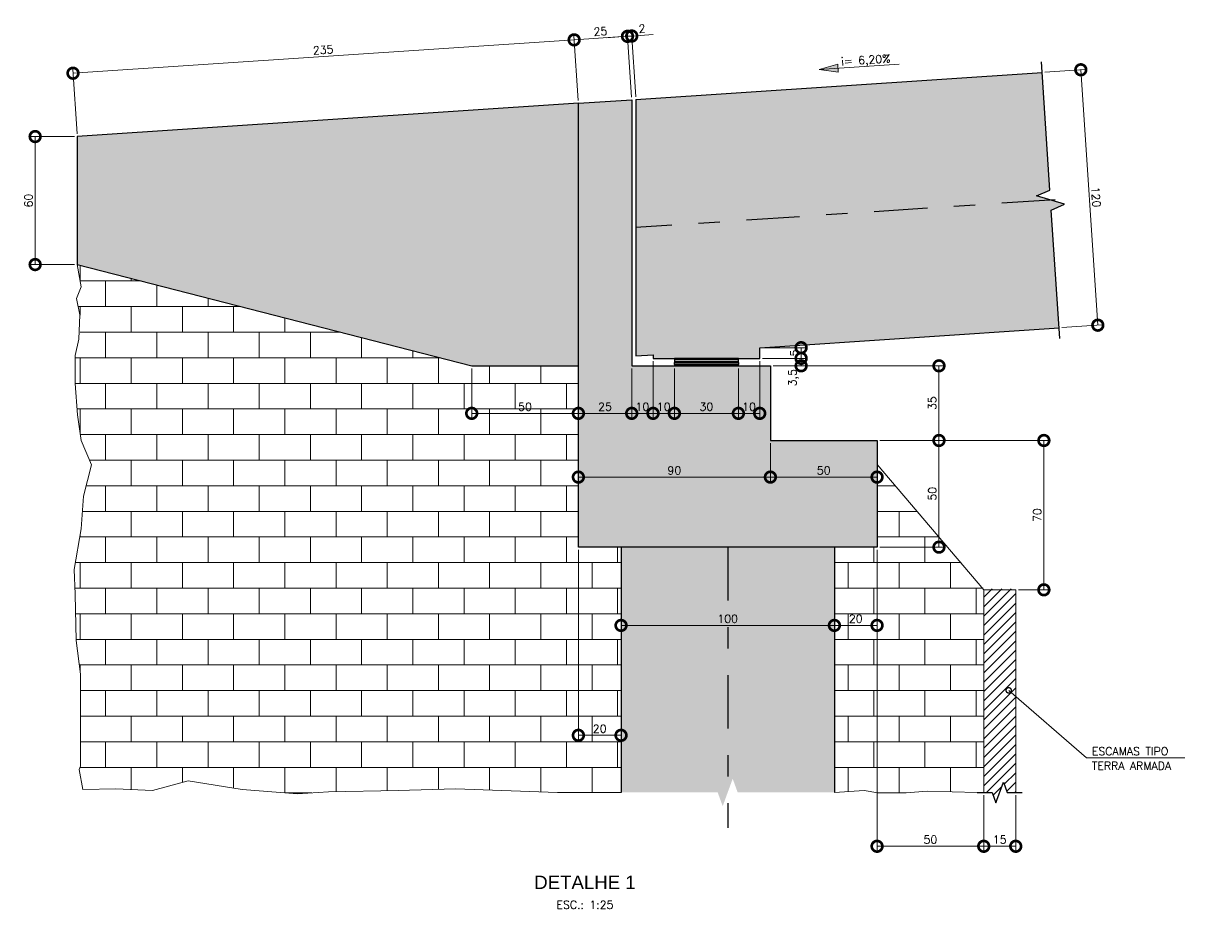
# Model space of a CAD drawing. Header units: metres. Extents: x 21 to 816, y 7 to 635.
# Drawn here: x 378.21 to 383.66, y 503.97 to 508.12 of the extents above; entities that cross this region are included whole.
import ezdxf
from ezdxf.enums import TextEntityAlignment as Align

# ---------------------------------------------------------------- set-up
doc = ezdxf.new("R2010")
doc.units = ezdxf.units.M
doc.header["$MEASUREMENT"] = 0
doc.linetypes.add('DASHDOT', pattern=[1, 0.5, -0.25, 0, -0.25])
for name, color, linetype in [('Projeto_aparelhos-aopio-det', 2, 'Continuous'), ('Projeto_linha-indicativa', 9, 'Continuous'), ('Projeto_solid-concreto', 252, 'Continuous'), ('Projeto_viaduto-det-eixo', 7, 'DASHDOT'), ('Projeto_viaduto-detalhe', 3, 'Continuous')]:
    doc.layers.add(name, color=color, linetype=linetype)
for name, color, linetype, lineweight in [('Projeto_escamas-det', 2, 'Continuous', 5), ('Projeto_linha-chamada', 8, 'Continuous', 9), ('Projeto_terreno_hachura', 9, 'Continuous', 5), ('Projeto_terreno_vista', 3, 'Continuous', 5), ('Projeto_texto-explicativo', 2, 'Continuous', 20), ('Projeto_texto-título', 3, 'Continuous', 35), ('SIN_PLACA-DIMENSÃO', 2, 'Continuous', 5)]:
    doc.layers.add(name, color=color, linetype=linetype, lineweight=lineweight)
doc.styles.add('DIMENSÃO-TEXTO', font='romans.shx')
doc.styles.add('TEXTO-EXPLICATIVO', font='romans.shx')
doc.styles.add('TEXTO-TÍTULO', font='ARIAL.TTF')
doc.dimstyles.new('DIMENSÕES_1-25C', dxfattribs={"dimtxt": 0.0375, "dimasz": 0.1, "dimexe": 0.01875, "dimexo": 0.0125, "dimgap": 0.0125, "dimtad": 1, "dimdec": 0, "dimlfac": 100, "dimzin": 1, "dimtxsty": 'DIMENSÃO-TEXTO', "dimblk": 'DOTSMALL', "dimcen": 0.005, "dimclrd": 8, "dimclre": 8, "dimclrt": 256, "dimadec": 0, "dimazin": 0, "dimtfac": 1, "dimtdec": 0, "dimtmove": 0, "dimatfit": 3, "dimldrblk": 'DOTSMALL', "dimfxl": 0, "dimlwd": 5, "dimlwe": 5, "dimarcsym": 0})
pattern_1 = [(0, (0, 0.51534), (0, 0.12), []), (90, (0, 0.51534), (-0.12, 0.12), [0.12, -0.12])]

# ---------------------------------------------------------------- blocks, each defined once
blk = doc.blocks.new('_DOTSMALL')
at = {"color": 0, "linetype": 'ByBlock', "const_width": 0.5}
blk.add_lwpolyline([(-0.0625, 0, 1), (0.0625, 0, 1)], format="xyb", close=True, dxfattribs=at)
blk = doc.blocks.new('*D37')
at = {"layer": 'DEFPOINTS', "color": 0}
for p in [(383.1709, 507.9055), (382.9893, 507.8934), (383.069, 506.6961)]:
    blk.add_point(p, dxfattribs=at)
at = {"layer": 'SIN_PLACA-DIMENSÃO', "color": 8, "lineweight": 5}
for p, q in [((383.0018, 507.8943), (383.1896, 507.9068)), ((383.2506, 506.7082), (383.1709, 507.9055)), ((383.0815, 506.6969), (383.2693, 506.7094))]:
    blk.add_line(p, q, dxfattribs=at)
at = {"layer": 'SIN_PLACA-DIMENSÃO', "color": 8, "lineweight": 5, "xscale": 0.1, "yscale": 0.1, "zscale": 0.1}
for p, rotation in [((383.1709, 507.9055), 93.80882002326051), ((383.2506, 506.7082), 273.8088200232605)]:
    blk.add_blockref('_DOTSMALL', p, dxfattribs=dict(at, rotation=rotation))
at = {"layer": 'SIN_PLACA-DIMENSÃO', "insert": (383.2419, 507.3089), "char_height": 0.0375, "attachment_point": 5, "rotation": 273.8088, "style": 'DIMENSÃO-TEXTO'}
blk.add_mtext('120', dxfattribs=at)
blk = doc.blocks.new('*D48')
at = {"layer": 'DEFPOINTS', "color": 0}
for p in [(380.7961, 508.0458), (380.8159, 507.7488), (378.467, 507.5924)]:
    blk.add_point(p, dxfattribs=at)
at = {"layer": 'SIN_PLACA-DIMENSÃO', "color": 8, "lineweight": 5}
for p, q in [((380.815, 507.7612), (380.7948, 508.0645)), ((378.4472, 507.8894), (380.7961, 508.0458)), ((378.4662, 507.6049), (378.446, 507.9081))]:
    blk.add_line(p, q, dxfattribs=at)
at = {"layer": 'SIN_PLACA-DIMENSÃO', "color": 8, "lineweight": 5, "xscale": 0.1, "yscale": 0.1, "zscale": 0.1}
for p, rotation in [((380.7961, 508.0458), 3.80882002325999), ((378.4472, 507.8894), 183.80882002326)]:
    blk.add_blockref('_DOTSMALL', p, dxfattribs=dict(at, rotation=rotation))
at = {"layer": 'SIN_PLACA-DIMENSÃO', "insert": (379.6196, 507.9988), "char_height": 0.0375, "attachment_point": 5, "rotation": 3.8088, "style": 'DIMENSÃO-TEXTO'}
blk.add_mtext('235', dxfattribs=at)
blk = doc.blocks.new('*D49')
at = {"layer": 'DEFPOINTS', "color": 0}
for p in [(381.0461, 508.0624), (380.8159, 507.7488), (381.0659, 507.7654)]:
    blk.add_point(p, dxfattribs=at)
at = {"layer": 'SIN_PLACA-DIMENSÃO', "color": 8, "lineweight": 5}
for p, q in [((380.815, 507.7612), (380.7948, 508.0645)), ((380.7961, 508.0458), (381.0461, 508.0624)), ((381.065, 507.7779), (381.0448, 508.0811))]:
    blk.add_line(p, q, dxfattribs=at)
at = {"layer": 'SIN_PLACA-DIMENSÃO', "color": 8, "lineweight": 5, "xscale": 0.1, "yscale": 0.1, "zscale": 0.1}
for p, rotation in [((380.7961, 508.0458), 183.80882002326), ((381.0461, 508.0624), 3.808820023259964)]:
    blk.add_blockref('_DOTSMALL', p, dxfattribs=dict(at, rotation=rotation))
at = {"layer": 'SIN_PLACA-DIMENSÃO', "insert": (380.919, 508.0853), "char_height": 0.0375, "attachment_point": 5, "rotation": 3.8088, "style": 'DIMENSÃO-TEXTO'}
blk.add_mtext('25', dxfattribs=at)
blk = doc.blocks.new('*D50')
at = {"layer": 'DEFPOINTS', "color": 0}
for p in [(381.0661, 508.0638), (381.0659, 507.7654), (381.0859, 507.7667)]:
    blk.add_point(p, dxfattribs=at)
at = {"layer": 'SIN_PLACA-DIMENSÃO', "color": 8, "lineweight": 5}
for p, q in [((381.0461, 508.0624), (380.9463, 508.0558)), ((381.065, 507.7779), (381.0448, 508.0811)), ((381.0461, 508.0624), (381.0661, 508.0638)), ((381.085, 507.7792), (381.0648, 508.0825)), ((381.0661, 508.0638), (381.1659, 508.0704))]:
    blk.add_line(p, q, dxfattribs=at)
at = {"layer": 'SIN_PLACA-DIMENSÃO', "color": 8, "lineweight": 5, "xscale": 0.1, "yscale": 0.1, "zscale": 0.1}
for p, rotation in [((381.0461, 508.0624), 3.808820023259942), ((381.0661, 508.0638), 183.80882002326)]:
    blk.add_blockref('_DOTSMALL', p, dxfattribs=dict(at, rotation=rotation))
at = {"layer": 'SIN_PLACA-DIMENSÃO', "insert": (381.1139, 508.0983), "char_height": 0.0375, "attachment_point": 5, "rotation": 3.8088, "style": 'DIMENSÃO-TEXTO'}
blk.add_mtext('2', dxfattribs=at)
blk = doc.blocks.new('*D51')
at = {"layer": 'DEFPOINTS', "color": 0}
for p in [(378.467, 507.5924), (378.2698, 506.9924), (378.467, 506.9924)]:
    blk.add_point(p, dxfattribs=at)
at = {"layer": 'SIN_PLACA-DIMENSÃO', "color": 8, "lineweight": 5}
for p, q in [((378.4545, 507.5924), (378.2511, 507.5924)), ((378.2698, 507.5924), (378.2698, 506.9924)), ((378.4545, 506.9924), (378.2511, 506.9924))]:
    blk.add_line(p, q, dxfattribs=at)
at = {"layer": 'SIN_PLACA-DIMENSÃO', "color": 8, "lineweight": 5, "xscale": 0.1, "yscale": 0.1, "zscale": 0.1}
for p, rotation in [((378.2698, 507.5924), 90), ((378.2698, 506.9924), 270)]:
    blk.add_blockref('_DOTSMALL', p, dxfattribs=dict(at, rotation=rotation))
at = {"layer": 'SIN_PLACA-DIMENSÃO', "insert": (378.2386, 507.2924), "char_height": 0.0375, "attachment_point": 5, "rotation": 90, "style": 'DIMENSÃO-TEXTO'}
blk.add_mtext('60', dxfattribs=at)
blk = doc.blocks.new('*D52')
at = {"layer": 'DEFPOINTS', "color": 0}
for p in [(380.3159, 506.5177), (380.8159, 506.5177), (380.3159, 506.2949)]:
    blk.add_point(p, dxfattribs=at)
at = {"layer": 'SIN_PLACA-DIMENSÃO', "color": 8, "lineweight": 5}
for p, q in [((380.3159, 506.5052), (380.3159, 506.2761)), ((380.8159, 506.5052), (380.8159, 506.2761)), ((380.8159, 506.2949), (380.3159, 506.2949))]:
    blk.add_line(p, q, dxfattribs=at)
at = {"layer": 'SIN_PLACA-DIMENSÃO', "color": 8, "lineweight": 5, "xscale": 0.1, "yscale": 0.1, "zscale": 0.1, "rotation": 180}
blk.add_blockref('_DOTSMALL', (380.3159, 506.2949), dxfattribs=at)
at = {"layer": 'SIN_PLACA-DIMENSÃO', "color": 8, "lineweight": 5, "xscale": 0.1, "yscale": 0.1, "zscale": 0.1}
blk.add_blockref('_DOTSMALL', (380.8159, 506.2949), dxfattribs=at)
at = {"layer": 'SIN_PLACA-DIMENSÃO', "insert": (380.5659, 506.3261), "char_height": 0.0375, "attachment_point": 5, "style": 'DIMENSÃO-TEXTO'}
blk.add_mtext('50', dxfattribs=at)
blk = doc.blocks.new('*D53')
at = {"layer": 'DEFPOINTS', "color": 0}
for p in [(380.8159, 506.5177), (381.0659, 506.5177), (381.0659, 506.2949)]:
    blk.add_point(p, dxfattribs=at)
at = {"layer": 'SIN_PLACA-DIMENSÃO', "color": 8, "lineweight": 5}
for p, q in [((380.8159, 506.5052), (380.8159, 506.2761)), ((381.0659, 506.5052), (381.0659, 506.2761)), ((380.8159, 506.2949), (381.0659, 506.2949))]:
    blk.add_line(p, q, dxfattribs=at)
at = {"layer": 'SIN_PLACA-DIMENSÃO', "color": 8, "lineweight": 5, "xscale": 0.1, "yscale": 0.1, "zscale": 0.1, "rotation": 180}
blk.add_blockref('_DOTSMALL', (380.8159, 506.2949), dxfattribs=at)
at = {"layer": 'SIN_PLACA-DIMENSÃO', "color": 8, "lineweight": 5, "xscale": 0.1, "yscale": 0.1, "zscale": 0.1}
blk.add_blockref('_DOTSMALL', (381.0659, 506.2949), dxfattribs=at)
at = {"layer": 'SIN_PLACA-DIMENSÃO', "insert": (380.9409, 506.3261), "char_height": 0.0375, "attachment_point": 5, "style": 'DIMENSÃO-TEXTO'}
blk.add_mtext('25', dxfattribs=at)
blk = doc.blocks.new('*D54')
at = {"layer": 'DEFPOINTS', "color": 0}
for p in [(381.1659, 506.5527), (381.0659, 506.5177), (381.1659, 506.2949)]:
    blk.add_point(p, dxfattribs=at)
at = {"layer": 'SIN_PLACA-DIMENSÃO', "color": 8, "lineweight": 5}
for p, q in [((381.1659, 506.5402), (381.1659, 506.2761)), ((381.0659, 506.5052), (381.0659, 506.2761)), ((381.0659, 506.2949), (381.1659, 506.2949))]:
    blk.add_line(p, q, dxfattribs=at)
at = {"layer": 'SIN_PLACA-DIMENSÃO', "color": 8, "lineweight": 5, "xscale": 0.1, "yscale": 0.1, "zscale": 0.1, "rotation": 180}
blk.add_blockref('_DOTSMALL', (381.0659, 506.2949), dxfattribs=at)
at = {"layer": 'SIN_PLACA-DIMENSÃO', "color": 8, "lineweight": 5, "xscale": 0.1, "yscale": 0.1, "zscale": 0.1}
blk.add_blockref('_DOTSMALL', (381.1659, 506.2949), dxfattribs=at)
at = {"layer": 'SIN_PLACA-DIMENSÃO', "insert": (381.1159, 506.3261), "char_height": 0.0375, "attachment_point": 5, "style": 'DIMENSÃO-TEXTO'}
blk.add_mtext('10', dxfattribs=at)
blk = doc.blocks.new('*D55')
at = {"layer": 'DEFPOINTS', "color": 0}
for p in [(381.1659, 506.5527), (381.2659, 506.5177), (381.2659, 506.2949)]:
    blk.add_point(p, dxfattribs=at)
at = {"layer": 'SIN_PLACA-DIMENSÃO', "color": 8, "lineweight": 5}
for p, q in [((381.1659, 506.5402), (381.1659, 506.2761)), ((381.2659, 506.5052), (381.2659, 506.2761)), ((381.1659, 506.2949), (381.2659, 506.2949))]:
    blk.add_line(p, q, dxfattribs=at)
at = {"layer": 'SIN_PLACA-DIMENSÃO', "color": 8, "lineweight": 5, "xscale": 0.1, "yscale": 0.1, "zscale": 0.1, "rotation": 180}
blk.add_blockref('_DOTSMALL', (381.1659, 506.2949), dxfattribs=at)
at = {"layer": 'SIN_PLACA-DIMENSÃO', "color": 8, "lineweight": 5, "xscale": 0.1, "yscale": 0.1, "zscale": 0.1}
blk.add_blockref('_DOTSMALL', (381.2659, 506.2949), dxfattribs=at)
at = {"layer": 'SIN_PLACA-DIMENSÃO', "insert": (381.2159, 506.3261), "char_height": 0.0375, "attachment_point": 5, "style": 'DIMENSÃO-TEXTO'}
blk.add_mtext('10', dxfattribs=at)
blk = doc.blocks.new('*D56')
at = {"layer": 'DEFPOINTS', "color": 0}
for p in [(381.2659, 506.5177), (381.5659, 506.5177), (381.5659, 506.2949)]:
    blk.add_point(p, dxfattribs=at)
at = {"layer": 'SIN_PLACA-DIMENSÃO', "color": 8, "lineweight": 5}
for p, q in [((381.2659, 506.5052), (381.2659, 506.2761)), ((381.5659, 506.5052), (381.5659, 506.2761)), ((381.2659, 506.2949), (381.5659, 506.2949))]:
    blk.add_line(p, q, dxfattribs=at)
at = {"layer": 'SIN_PLACA-DIMENSÃO', "color": 8, "lineweight": 5, "xscale": 0.1, "yscale": 0.1, "zscale": 0.1, "rotation": 180}
blk.add_blockref('_DOTSMALL', (381.2659, 506.2949), dxfattribs=at)
at = {"layer": 'SIN_PLACA-DIMENSÃO', "color": 8, "lineweight": 5, "xscale": 0.1, "yscale": 0.1, "zscale": 0.1}
blk.add_blockref('_DOTSMALL', (381.5659, 506.2949), dxfattribs=at)
at = {"layer": 'SIN_PLACA-DIMENSÃO', "insert": (381.4159, 506.3261), "char_height": 0.0375, "attachment_point": 5, "style": 'DIMENSÃO-TEXTO'}
blk.add_mtext('30', dxfattribs=at)
blk = doc.blocks.new('*D57')
at = {"layer": 'DEFPOINTS', "color": 0}
for p in [(381.6659, 506.5527), (381.5659, 506.5177), (381.6659, 506.2949)]:
    blk.add_point(p, dxfattribs=at)
at = {"layer": 'SIN_PLACA-DIMENSÃO', "color": 8, "lineweight": 5}
for p, q in [((381.6659, 506.5402), (381.6659, 506.2761)), ((381.5659, 506.5052), (381.5659, 506.2761)), ((381.5659, 506.2949), (381.6659, 506.2949))]:
    blk.add_line(p, q, dxfattribs=at)
at = {"layer": 'SIN_PLACA-DIMENSÃO', "color": 8, "lineweight": 5, "xscale": 0.1, "yscale": 0.1, "zscale": 0.1, "rotation": 180}
blk.add_blockref('_DOTSMALL', (381.5659, 506.2949), dxfattribs=at)
at = {"layer": 'SIN_PLACA-DIMENSÃO', "color": 8, "lineweight": 5, "xscale": 0.1, "yscale": 0.1, "zscale": 0.1}
blk.add_blockref('_DOTSMALL', (381.6659, 506.2949), dxfattribs=at)
at = {"layer": 'SIN_PLACA-DIMENSÃO', "insert": (381.6159, 506.3261), "char_height": 0.0375, "attachment_point": 5, "style": 'DIMENSÃO-TEXTO'}
blk.add_mtext('10', dxfattribs=at)
blk = doc.blocks.new('*D58')
at = {"layer": 'DEFPOINTS', "color": 0}
for p in [(381.6659, 506.5527), (381.7159, 506.5177), (381.86, 506.5177)]:
    blk.add_point(p, dxfattribs=at)
at = {"layer": 'SIN_PLACA-DIMENSÃO', "color": 8, "lineweight": 5}
for p, q in [((381.6784, 506.5527), (381.8787, 506.5527)), ((381.86, 506.5527), (381.86, 506.5177)), ((381.7284, 506.5177), (381.8787, 506.5177))]:
    blk.add_line(p, q, dxfattribs=at)
at = {"layer": 'SIN_PLACA-DIMENSÃO', "color": 8, "lineweight": 5, "xscale": 0.1, "yscale": 0.1, "zscale": 0.1}
for p, rotation in [((381.86, 506.5527), 90), ((381.86, 506.5177), 270)]:
    blk.add_blockref('_DOTSMALL', p, dxfattribs=dict(at, rotation=rotation))
at = {"layer": 'SIN_PLACA-DIMENSÃO', "insert": (381.8251, 506.462), "char_height": 0.0375, "attachment_point": 5, "rotation": 90, "style": 'DIMENSÃO-TEXTO'}
blk.add_mtext('3,5', dxfattribs=at)
blk = doc.blocks.new('*D59')
at = {"layer": 'DEFPOINTS', "color": 0}
for p in [(381.6659, 506.6027), (381.86, 506.6027), (381.6659, 506.5527)]:
    blk.add_point(p, dxfattribs=at)
at = {"layer": 'SIN_PLACA-DIMENSÃO', "color": 8, "lineweight": 5}
for p, q in [((381.6784, 506.6027), (381.8787, 506.6027)), ((381.86, 506.5527), (381.86, 506.6027)), ((381.6784, 506.5527), (381.8787, 506.5527))]:
    blk.add_line(p, q, dxfattribs=at)
at = {"layer": 'SIN_PLACA-DIMENSÃO', "color": 8, "lineweight": 5, "xscale": 0.1, "yscale": 0.1, "zscale": 0.1}
for p, rotation in [((381.86, 506.6027), 90), ((381.86, 506.5527), 270)]:
    blk.add_blockref('_DOTSMALL', p, dxfattribs=dict(at, rotation=rotation))
at = {"layer": 'SIN_PLACA-DIMENSÃO', "insert": (381.8287, 506.5777), "char_height": 0.0375, "attachment_point": 5, "rotation": 90, "style": 'DIMENSÃO-TEXTO'}
blk.add_mtext('5', dxfattribs=at)
blk = doc.blocks.new('*D60')
at = {"layer": 'DEFPOINTS', "color": 0}
for p in [(381.8787, 506.5177), (382.2159, 506.1677), (382.5061, 506.1677)]:
    blk.add_point(p, dxfattribs=at)
at = {"layer": 'SIN_PLACA-DIMENSÃO', "color": 8, "lineweight": 5}
for p, q in [((381.8912, 506.5177), (382.5249, 506.5177)), ((382.5061, 506.5177), (382.5061, 506.1677)), ((382.2284, 506.1677), (382.5249, 506.1677))]:
    blk.add_line(p, q, dxfattribs=at)
at = {"layer": 'SIN_PLACA-DIMENSÃO', "color": 8, "lineweight": 5, "xscale": 0.1, "yscale": 0.1, "zscale": 0.1}
for p, rotation in [((382.5061, 506.5177), 90), ((382.5061, 506.1677), 270)]:
    blk.add_blockref('_DOTSMALL', p, dxfattribs=dict(at, rotation=rotation))
at = {"layer": 'SIN_PLACA-DIMENSÃO', "insert": (382.4749, 506.3427), "char_height": 0.0375, "attachment_point": 5, "rotation": 90, "style": 'DIMENSÃO-TEXTO'}
blk.add_mtext('35', dxfattribs=at)
blk = doc.blocks.new('*D61')
at = {"layer": 'DEFPOINTS', "color": 0}
for p in [(382.2159, 506.1677), (382.2159, 505.6677), (382.5061, 505.6677)]:
    blk.add_point(p, dxfattribs=at)
at = {"layer": 'SIN_PLACA-DIMENSÃO', "color": 8, "lineweight": 5}
for p, q in [((382.2284, 506.1677), (382.5249, 506.1677)), ((382.5061, 506.1677), (382.5061, 505.6677)), ((382.2284, 505.6677), (382.5249, 505.6677))]:
    blk.add_line(p, q, dxfattribs=at)
at = {"layer": 'SIN_PLACA-DIMENSÃO', "color": 8, "lineweight": 5, "xscale": 0.1, "yscale": 0.1, "zscale": 0.1}
for p, rotation in [((382.5061, 506.1677), 90), ((382.5061, 505.6677), 270)]:
    blk.add_blockref('_DOTSMALL', p, dxfattribs=dict(at, rotation=rotation))
at = {"layer": 'SIN_PLACA-DIMENSÃO', "insert": (382.4749, 505.9177), "char_height": 0.0375, "attachment_point": 5, "rotation": 90, "style": 'DIMENSÃO-TEXTO'}
blk.add_mtext('50', dxfattribs=at)
blk = doc.blocks.new('*D62')
at = {"layer": 'DEFPOINTS', "color": 0}
for p in [(382.5249, 506.1677), (382.8659, 505.4677), (382.9978, 505.4677)]:
    blk.add_point(p, dxfattribs=at)
at = {"layer": 'SIN_PLACA-DIMENSÃO', "color": 8, "lineweight": 5}
for p, q in [((382.5374, 506.1677), (383.0165, 506.1677)), ((382.9978, 506.1677), (382.9978, 505.4677)), ((382.8784, 505.4677), (383.0165, 505.4677))]:
    blk.add_line(p, q, dxfattribs=at)
at = {"layer": 'SIN_PLACA-DIMENSÃO', "color": 8, "lineweight": 5, "xscale": 0.1, "yscale": 0.1, "zscale": 0.1}
for p, rotation in [((382.9978, 506.1677), 90), ((382.9978, 505.4677), 270)]:
    blk.add_blockref('_DOTSMALL', p, dxfattribs=dict(at, rotation=rotation))
at = {"layer": 'SIN_PLACA-DIMENSÃO', "insert": (382.9665, 505.8177), "char_height": 0.0375, "attachment_point": 5, "rotation": 90, "style": 'DIMENSÃO-TEXTO'}
blk.add_mtext('70', dxfattribs=at)
blk = doc.blocks.new('*D63')
at = {"layer": 'DEFPOINTS', "color": 0}
for p in [(381.0159, 505.6677), (382.0159, 505.6677), (381.0159, 505.3008)]:
    blk.add_point(p, dxfattribs=at)
at = {"layer": 'SIN_PLACA-DIMENSÃO', "color": 8, "lineweight": 5}
for p, q in [((381.0159, 505.6552), (381.0159, 505.2821)), ((382.0159, 505.6552), (382.0159, 505.2821)), ((382.0159, 505.3008), (381.0159, 505.3008))]:
    blk.add_line(p, q, dxfattribs=at)
at = {"layer": 'SIN_PLACA-DIMENSÃO', "color": 8, "lineweight": 5, "xscale": 0.1, "yscale": 0.1, "zscale": 0.1, "rotation": 180}
blk.add_blockref('_DOTSMALL', (381.0159, 505.3008), dxfattribs=at)
at = {"layer": 'SIN_PLACA-DIMENSÃO', "color": 8, "lineweight": 5, "xscale": 0.1, "yscale": 0.1, "zscale": 0.1}
blk.add_blockref('_DOTSMALL', (382.0159, 505.3008), dxfattribs=at)
at = {"layer": 'SIN_PLACA-DIMENSÃO', "insert": (381.5159, 505.3321), "char_height": 0.0375, "attachment_point": 5, "style": 'DIMENSÃO-TEXTO'}
blk.add_mtext('100', dxfattribs=at)
blk = doc.blocks.new('*D64')
at = {"layer": 'DEFPOINTS', "color": 0}
for p in [(380.8159, 505.6677), (381.0159, 505.1523), (380.8159, 504.7855)]:
    blk.add_point(p, dxfattribs=at)
at = {"layer": 'SIN_PLACA-DIMENSÃO', "color": 8, "lineweight": 5}
for p, q in [((380.8159, 505.6552), (380.8159, 504.7667)), ((381.0159, 505.1398), (381.0159, 504.7667)), ((381.0159, 504.7855), (380.8159, 504.7855))]:
    blk.add_line(p, q, dxfattribs=at)
at = {"layer": 'SIN_PLACA-DIMENSÃO', "color": 8, "lineweight": 5, "xscale": 0.1, "yscale": 0.1, "zscale": 0.1, "rotation": 180}
blk.add_blockref('_DOTSMALL', (380.8159, 504.7855), dxfattribs=at)
at = {"layer": 'SIN_PLACA-DIMENSÃO', "color": 8, "lineweight": 5, "xscale": 0.1, "yscale": 0.1, "zscale": 0.1}
blk.add_blockref('_DOTSMALL', (381.0159, 504.7855), dxfattribs=at)
at = {"layer": 'SIN_PLACA-DIMENSÃO', "insert": (380.9159, 504.8167), "char_height": 0.0375, "attachment_point": 5, "style": 'DIMENSÃO-TEXTO'}
blk.add_mtext('20', dxfattribs=at)
blk = doc.blocks.new('*D65')
at = {"layer": 'DEFPOINTS', "color": 0}
for p in [(382.0159, 505.6677), (382.2159, 505.6677), (382.2159, 505.3008)]:
    blk.add_point(p, dxfattribs=at)
at = {"layer": 'SIN_PLACA-DIMENSÃO', "color": 8, "lineweight": 5}
for p, q in [((382.0159, 505.6552), (382.0159, 505.2821)), ((382.2159, 505.6552), (382.2159, 505.2821)), ((382.0159, 505.3008), (382.2159, 505.3008))]:
    blk.add_line(p, q, dxfattribs=at)
at = {"layer": 'SIN_PLACA-DIMENSÃO', "color": 8, "lineweight": 5, "xscale": 0.1, "yscale": 0.1, "zscale": 0.1, "rotation": 180}
blk.add_blockref('_DOTSMALL', (382.0159, 505.3008), dxfattribs=at)
at = {"layer": 'SIN_PLACA-DIMENSÃO', "color": 8, "lineweight": 5, "xscale": 0.1, "yscale": 0.1, "zscale": 0.1}
blk.add_blockref('_DOTSMALL', (382.2159, 505.3008), dxfattribs=at)
at = {"layer": 'SIN_PLACA-DIMENSÃO', "insert": (382.1159, 505.3321), "char_height": 0.0375, "attachment_point": 5, "style": 'DIMENSÃO-TEXTO'}
blk.add_mtext('20', dxfattribs=at)
blk = doc.blocks.new('*D66')
at = {"layer": 'DEFPOINTS', "color": 0}
for p in [(382.7159, 504.5177), (382.8659, 504.5177), (382.7159, 504.2654)]:
    blk.add_point(p, dxfattribs=at)
at = {"layer": 'SIN_PLACA-DIMENSÃO', "color": 8, "lineweight": 5}
for p, q in [((382.7159, 504.5052), (382.7159, 504.2466)), ((382.8659, 504.5052), (382.8659, 504.2466)), ((382.8659, 504.2654), (382.7159, 504.2654))]:
    blk.add_line(p, q, dxfattribs=at)
at = {"layer": 'SIN_PLACA-DIMENSÃO', "color": 8, "lineweight": 5, "xscale": 0.1, "yscale": 0.1, "zscale": 0.1, "rotation": 180}
blk.add_blockref('_DOTSMALL', (382.7159, 504.2654), dxfattribs=at)
at = {"layer": 'SIN_PLACA-DIMENSÃO', "color": 8, "lineweight": 5, "xscale": 0.1, "yscale": 0.1, "zscale": 0.1}
blk.add_blockref('_DOTSMALL', (382.8659, 504.2654), dxfattribs=at)
at = {"layer": 'SIN_PLACA-DIMENSÃO', "insert": (382.7909, 504.2966), "char_height": 0.0375, "attachment_point": 5, "style": 'DIMENSÃO-TEXTO'}
blk.add_mtext('15', dxfattribs=at)
blk = doc.blocks.new('*D67')
at = {"layer": 'DEFPOINTS', "color": 0}
for p in [(382.2159, 505.2821), (382.7159, 504.5177), (382.2159, 504.2654)]:
    blk.add_point(p, dxfattribs=at)
at = {"layer": 'SIN_PLACA-DIMENSÃO', "color": 8, "lineweight": 5}
for p, q in [((382.2159, 505.2696), (382.2159, 504.2466)), ((382.7159, 504.5052), (382.7159, 504.2466)), ((382.7159, 504.2654), (382.2159, 504.2654))]:
    blk.add_line(p, q, dxfattribs=at)
at = {"layer": 'SIN_PLACA-DIMENSÃO', "color": 8, "lineweight": 5, "xscale": 0.1, "yscale": 0.1, "zscale": 0.1, "rotation": 180}
blk.add_blockref('_DOTSMALL', (382.2159, 504.2654), dxfattribs=at)
at = {"layer": 'SIN_PLACA-DIMENSÃO', "color": 8, "lineweight": 5, "xscale": 0.1, "yscale": 0.1, "zscale": 0.1}
blk.add_blockref('_DOTSMALL', (382.7159, 504.2654), dxfattribs=at)
at = {"layer": 'SIN_PLACA-DIMENSÃO', "insert": (382.4659, 504.2966), "char_height": 0.0375, "attachment_point": 5, "style": 'DIMENSÃO-TEXTO'}
blk.add_mtext('50', dxfattribs=at)
blk = doc.blocks.new('*D100')
at = {"layer": 'DEFPOINTS', "color": 0}
for p in [(380.8159, 506.5177), (381.7159, 506.1677), (381.7159, 505.996)]:
    blk.add_point(p, dxfattribs=at)
at = {"layer": 'SIN_PLACA-DIMENSÃO', "color": 8, "lineweight": 5}
for p, q in [((380.8159, 506.5052), (380.8159, 505.9772)), ((381.7159, 506.1552), (381.7159, 505.9772)), ((380.8159, 505.996), (381.7159, 505.996))]:
    blk.add_line(p, q, dxfattribs=at)
at = {"layer": 'SIN_PLACA-DIMENSÃO', "color": 8, "lineweight": 5, "xscale": 0.1, "yscale": 0.1, "zscale": 0.1, "rotation": 180}
blk.add_blockref('_DOTSMALL', (380.8159, 505.996), dxfattribs=at)
at = {"layer": 'SIN_PLACA-DIMENSÃO', "color": 8, "lineweight": 5, "xscale": 0.1, "yscale": 0.1, "zscale": 0.1}
blk.add_blockref('_DOTSMALL', (381.7159, 505.996), dxfattribs=at)
at = {"layer": 'SIN_PLACA-DIMENSÃO', "insert": (381.2659, 506.0272), "char_height": 0.0375, "attachment_point": 5, "style": 'DIMENSÃO-TEXTO'}
blk.add_mtext('90', dxfattribs=at)
blk = doc.blocks.new('*D101')
at = {"layer": 'DEFPOINTS', "color": 0}
for p in [(381.7159, 506.1677), (382.2159, 506.1677), (382.2159, 505.996)]:
    blk.add_point(p, dxfattribs=at)
at = {"layer": 'SIN_PLACA-DIMENSÃO', "color": 8, "lineweight": 5}
for p, q in [((381.7159, 506.1552), (381.7159, 505.9772)), ((382.2159, 506.1552), (382.2159, 505.9772)), ((381.7159, 505.996), (382.2159, 505.996))]:
    blk.add_line(p, q, dxfattribs=at)
at = {"layer": 'SIN_PLACA-DIMENSÃO', "color": 8, "lineweight": 5, "xscale": 0.1, "yscale": 0.1, "zscale": 0.1, "rotation": 180}
blk.add_blockref('_DOTSMALL', (381.7159, 505.996), dxfattribs=at)
at = {"layer": 'SIN_PLACA-DIMENSÃO', "color": 8, "lineweight": 5, "xscale": 0.1, "yscale": 0.1, "zscale": 0.1}
blk.add_blockref('_DOTSMALL', (382.2159, 505.996), dxfattribs=at)
at = {"layer": 'SIN_PLACA-DIMENSÃO', "insert": (381.9659, 506.0272), "char_height": 0.0375, "attachment_point": 5, "style": 'DIMENSÃO-TEXTO'}
blk.add_mtext('50', dxfattribs=at)

msp = doc.modelspace()

# ---------------------------------------------------------------- hatches: boundary and pattern name
at = {"layer": 'Projeto_linha-chamada'}
msp.add_hatch(color=256, dxfattribs=at).paths.add_polyline_path([(382.0316, 507.9317), (381.9453, 507.9071), (382.0341, 507.8942)])
at = {"layer": 'Projeto_solid-concreto'}
h = msp.add_hatch(color=256, dxfattribs=at)
h.paths.add_polyline_path([(381.0859, 507.1654), (381.0859, 506.5641), (381.1659, 506.5694), (381.1659, 506.5527), (381.6659, 506.5527), (381.6659, 506.6027), (383.069, 506.6961), (383.0323, 507.248), (383.095, 507.2757), (383.0291, 507.2948)])
h.paths.add_polyline_path([(383.0291, 507.2948), (382.9633, 507.3139), (383.026, 507.3415), (382.9893, 507.8934), (381.0859, 507.7667), (381.0859, 507.1654)])
for points in [[(380.8159, 507.7488), (378.467, 507.5924), (378.467, 506.9924), (380.3159, 506.5177), (380.8159, 506.5177)], [(381.0659, 507.7654), (381.0659, 506.5177), (381.7159, 506.5177), (381.7159, 506.1677), (382.2159, 506.1677), (382.2159, 505.6677), (380.8159, 505.6677), (380.8159, 507.7488)], [(382.0159, 505.6677), (381.0159, 505.6677), (381.0159, 504.5177), (381.469, 504.5177), (381.4924, 504.4533), (381.5393, 504.5821), (381.5627, 504.5177), (382.0159, 504.5177)]]:
    msp.add_hatch(color=256, dxfattribs=at).paths.add_polyline_path(points)
h = msp.add_hatch(dxfattribs=at)
h.set_pattern_fill('ANSI31', color=9, scale=0.25, style=0)
h.set_pattern_definition([(45, (-241.95914, -244.31196), (-0.0220970869, 0.0220970869), [])])
h.paths.add_polyline_path([(382.8659, 505.4727), (382.7159, 505.4727), (382.7159, 504.5177), (382.7557, 504.5177), (382.7733, 504.4694), (382.8084, 504.566), (382.826, 504.5177), (382.8659, 504.5177)])
at = {"layer": 'Projeto_terreno_hachura'}
h = msp.add_hatch(dxfattribs=at)
h.set_pattern_fill('AR-B816', color=256, scale=0.015, style=0)
h.set_pattern_definition(pattern_1)
h.paths.add_polyline_path([(378.467, 506.9924), (378.4851, 506.8875), (378.4633, 506.8329), (378.4892, 506.7121), (378.4579, 506.5657), (378.4579, 506.4348), (378.4688, 506.2876), (378.4851, 506.1676), (378.5342, 506.0531), (378.496, 505.9059), (378.4851, 505.7532), (378.4524, 505.5623), (378.4579, 505.4478), (378.4618, 505.2301), (378.4823, 505.0726), (378.4823, 504.9218), (378.4823, 504.5883), (378.4927, 504.531), (378.6476, 504.5344), (378.8193, 504.5276), (378.9877, 504.5714), (379.2402, 504.531), (379.4995, 504.5108), (379.6443, 504.5209), (379.9709, 504.5276), (380.2403, 504.5344), (380.7185, 504.5175), (381.0159, 504.5177), (381.0159, 505.6677), (380.8159, 505.6677), (380.8159, 506.5177), (380.3159, 506.5177)])
h = msp.add_hatch(dxfattribs=at)
h.set_pattern_fill('AR-B816', color=256, scale=0.015, style=0)
h.set_pattern_definition(pattern_1)
h.paths.add_polyline_path([(382.7159, 505.4727), (382.2159, 506.0548), (382.2159, 505.6677), (382.0159, 505.6677), (382.0159, 504.5177), (382.1554, 504.5262), (382.219, 504.5159), (382.3523, 504.5159), (382.4508, 504.5241), (382.6859, 504.5177), (382.7159, 504.5177)])

# ---------------------------------------------------------------- linework, layer by layer
at = {"layer": 'Projeto_aparelhos-aopio-det'}
for p, q in [((381.5659, 506.5527), (381.2659, 506.5527)), ((381.2659, 506.5527), (381.2659, 506.5497)), ((381.5659, 506.5497), (381.2659, 506.5497)), ((381.2659, 506.5497), (381.2659, 506.5467)), ((381.2659, 506.5497), (381.5659, 506.5497)), ((381.5659, 506.5467), (381.2659, 506.5467)), ((381.2659, 506.5467), (381.5659, 506.5467)), ((381.2659, 506.5467), (381.2659, 506.5367)), ((381.5659, 506.5367), (381.2659, 506.5367)), ((381.2659, 506.5367), (381.2659, 506.5337)), ((381.2659, 506.5367), (381.5659, 506.5367)), ((381.2659, 506.5337), (381.5659, 506.5337)), ((381.2659, 506.5337), (381.5659, 506.5337)), ((381.2659, 506.5237), (381.2659, 506.5337)), ((381.5659, 506.5497), (381.5659, 506.5527)), ((381.5659, 506.5467), (381.5659, 506.5497)), ((381.5659, 506.5367), (381.5659, 506.5467)), ((381.5659, 506.5337), (381.5659, 506.5367)), ((381.5659, 506.5337), (381.5659, 506.5237)), ((381.5659, 506.5237), (381.2659, 506.5237)), ((381.5659, 506.5237), (381.2659, 506.5237)), ((381.2659, 506.5237), (381.2659, 506.5207)), ((381.5659, 506.5207), (381.2659, 506.5207)), ((381.2659, 506.5207), (381.2659, 506.5177)), ((381.2659, 506.5207), (381.5659, 506.5207)), ((381.2659, 506.5177), (381.5659, 506.5177)), ((381.5659, 506.5207), (381.5659, 506.5237)), ((381.5659, 506.5177), (381.5659, 506.5207))]:
    msp.add_line(p, q, dxfattribs=at)
at = {"layer": 'Projeto_escamas-det'}
msp.add_lwpolyline([(382.7159, 504.5177), (382.7159, 505.4677), (382.8659, 505.4677), (382.8659, 504.5177)], dxfattribs=at)
at = {"layer": 'Projeto_linha-chamada'}
for p, q in [((382.8329, 504.9963), (383.1979, 504.6807)), ((383.1979, 504.6807), (383.6582, 504.6807))]:
    msp.add_line(p, q, dxfattribs=at)
msp.add_lwpolyline([(381.9453, 507.9071), (382.3197, 507.9321)], dxfattribs=at)
msp.add_lwpolyline([(382.0316, 507.9317), (381.9453, 507.9071), (382.0341, 507.8942)], close=True, dxfattribs=at)
at = {"layer": 'Projeto_linha-indicativa', "ltscale": 0.025}
for points in [[(383.0723, 506.6462), (383.0323, 507.248), (383.095, 507.2757), (382.9633, 507.3139), (383.026, 507.3415), (382.986, 507.9433)], [(382.6859, 504.5177), (382.7557, 504.5177), (382.7733, 504.4694), (382.8084, 504.566), (382.826, 504.5177), (382.8959, 504.5177)]]:
    msp.add_lwpolyline(points, dxfattribs=at)
at = {"layer": 'Projeto_terreno_hachura', "color": 255}
for points in [[(378.467, 506.9924), (378.4851, 506.8875), (378.4633, 506.8329), (378.4797, 506.7566), (378.4742, 506.6421), (378.4579, 506.5657), (378.4579, 506.4348), (378.4688, 506.2876), (378.4851, 506.1676), (378.5342, 506.0531), (378.496, 505.9059), (378.4851, 505.7532), (378.4524, 505.5623), (378.4579, 505.4478), (378.4618, 505.2301), (378.4823, 505.0726), (378.4823, 504.9218), (378.4823, 504.6409), (378.4755, 504.626), (378.4927, 504.531), (378.6476, 504.5344), (378.8193, 504.5276), (378.9877, 504.5714), (379.2402, 504.531), (379.4995, 504.5108), (379.6443, 504.5209), (379.9709, 504.5276), (380.2403, 504.5344), (380.7185, 504.5175), (381.0159, 504.5177)], [(382.0159, 504.5177), (382.1554, 504.5262), (382.219, 504.5159), (382.3523, 504.5159), (382.4508, 504.5241), (382.6859, 504.5177)]]:
    msp.add_lwpolyline(points, dxfattribs=at)
at = {"layer": 'Projeto_terreno_vista'}
msp.add_lwpolyline([(382.7159, 505.4677), (382.2159, 506.0548)], dxfattribs=at)
at = {"layer": 'Projeto_viaduto-det-eixo', "ltscale": 0.5}
for points in [[(383.0503, 507.2962), (381.0859, 507.1654)], [(381.5159, 505.6677), (381.5159, 504.352)]]:
    msp.add_lwpolyline(points, dxfattribs=at)
at = {"layer": 'Projeto_viaduto-detalhe'}
for p, q in [((381.6659, 506.5527), (381.6659, 506.6027)), ((381.1659, 506.5694), (381.1659, 506.5527)), ((381.1659, 506.5527), (381.6659, 506.5527))]:
    msp.add_line(p, q, dxfattribs=at)
for points in [[(381.0859, 507.7667), (382.9893, 507.8934)], [(381.0859, 507.7667), (381.0859, 506.5641), (381.1659, 506.5694)], [(381.6659, 506.6027), (383.069, 506.6961)], [(381.0159, 505.6677), (381.0159, 504.5177)], [(382.0159, 505.6677), (382.0159, 504.5177)]]:
    msp.add_lwpolyline(points, dxfattribs=at)
for points in [[(380.8159, 507.7488), (378.467, 507.5924), (378.467, 506.9924), (380.3159, 506.5177), (380.8159, 506.5177)], [(381.0659, 507.7654), (381.0659, 506.5177), (381.7159, 506.5177), (381.7159, 506.1677), (382.2159, 506.1677), (382.2159, 505.6677), (380.8159, 505.6677), (380.8159, 507.7488)]]:
    msp.add_lwpolyline(points, close=True, dxfattribs=at)

# ---------------------------------------------------------------- block references
at = {"layer": 'Projeto_linha-chamada', "color": 7, "xscale": -0.05000000000000929, "yscale": 0.05000000000001137, "zscale": 0.05000000000000001, "rotation": 298.3902813111091}
msp.add_blockref('_DOTSMALL', (382.8329, 504.9963), dxfattribs=at)

# ---------------------------------------------------------------- texts
at = {"layer": 'Projeto_texto-explicativo', "style": 'TEXTO-EXPLICATIVO'}
msp.add_text('i= 6,20%%%', height=0.0375, rotation=3.8088, dxfattribs=at).set_placement((382.0492, 507.914), align=Align.BOTTOM_LEFT)
for s, p in [('ESCAMAS TIPO', (383.2229, 504.6807)), ('TERRA ARMADA', (383.2229, 504.6127))]:
    msp.add_text(s, height=0.0375, dxfattribs=at).set_placement(p, align=Align.BOTTOM_LEFT)
msp.add_text('ESC.: 1:25', height=0.0375, dxfattribs=at).set_placement((380.8468, 503.9912), align=Align.MIDDLE_CENTER)
at = {"layer": 'Projeto_texto-título', "style": 'TEXTO-TÍTULO'}
msp.add_text('DETALHE 1', height=0.0625, dxfattribs=at).set_placement((380.8468, 504.0964), align=Align.MIDDLE_CENTER)

# ---------------------------------------------------------------- dimensions: what is measured, and where the dimension line sits
at = {"layer": 'SIN_PLACA-DIMENSÃO'}
for base, p1, p2, angle, override, picture, middle in [((381.0661, 508.0638), (381.0659, 507.7654), (381.0859, 507.7667), 183.8088, {"dimtmove": 1}, '*D50', (381.116, 508.0671)), ((381.86, 506.5177), (381.6659, 506.5527), (381.7159, 506.5177), 90, {"dimdec": 1, "dimtmove": 1}, '*D58', (381.86, 506.462))]:
    dim = msp.add_linear_dim(base=base, p1=p1, p2=p2, angle=angle, dimstyle='DIMENSÕES_1-25C', override=override, dxfattribs=at)
    dim.commit()
    dim.dimension.update_dxf_attribs({"geometry": picture, "text_midpoint": middle, "dimtype": 160})
for p1, p2, distance, picture, middle in [((378.467, 507.5924), (380.8159, 507.7488), 0.2977, '*D48', (379.6196, 507.9988)), ((383.069, 506.6961), (382.9893, 507.8934), -0.182, '*D37', (383.2419, 507.3089))]:
    dim = msp.add_aligned_dim(p1=p1, p2=p2, distance=distance, dimstyle='DIMENSÕES_1-25C', dxfattribs=at)
    dim.commit()
    dim.dimension.update_dxf_attribs({"geometry": picture, "text_midpoint": middle})
for base, p1, p2, angle, picture, middle in [((381.0461, 508.0624), (380.8159, 507.7488), (381.0659, 507.7654), 183.8088, '*D49', (380.919, 508.0853)), ((381.86, 506.6027), (381.6659, 506.5527), (381.6659, 506.6027), 90, '*D59', (381.8287, 506.5777)), ((382.5061, 505.6677), (382.2159, 506.1677), (382.2159, 505.6677), 90, '*D61', (382.4749, 505.9177))]:
    dim = msp.add_linear_dim(base=base, p1=p1, p2=p2, angle=angle, dimstyle='DIMENSÕES_1-25C', override={"dimtmove": 1}, dxfattribs=at)
    dim.commit()
    dim.dimension.update_dxf_attribs({"geometry": picture, "text_midpoint": middle})
for base, p1, p2, picture, middle in [((378.2698, 506.9924), (378.467, 507.5924), (378.467, 506.9924), '*D51', (378.2386, 507.2924)), ((382.5061, 506.1677), (381.8787, 506.5177), (382.2159, 506.1677), '*D60', (382.4749, 506.3427)), ((382.9978, 505.4677), (382.5249, 506.1677), (382.8659, 505.4677), '*D62', (382.9665, 505.8177))]:
    dim = msp.add_linear_dim(base=base, p1=p1, p2=p2, angle=90, dimstyle='DIMENSÕES_1-25C', dxfattribs=at)
    dim.commit()
    dim.dimension.update_dxf_attribs({"geometry": picture, "text_midpoint": middle})
for base, p1, p2, picture, middle in [((381.1659, 506.2949), (381.0659, 506.5177), (381.1659, 506.5527), '*D54', (381.1159, 506.3261)), ((381.2659, 506.2949), (381.1659, 506.5527), (381.2659, 506.5177), '*D55', (381.2159, 506.3261)), ((381.6659, 506.2949), (381.5659, 506.5177), (381.6659, 506.5527), '*D57', (381.6159, 506.3261)), ((381.0659, 506.2949), (380.8159, 506.5177), (381.0659, 506.5177), '*D53', (380.9409, 506.3261)), ((381.5659, 506.2949), (381.2659, 506.5177), (381.5659, 506.5177), '*D56', (381.4159, 506.3261)), ((380.8159, 504.7855), (381.0159, 505.1523), (380.8159, 505.6677), '*D64', (380.9159, 504.8167)), ((382.2159, 505.3008), (382.0159, 505.6677), (382.2159, 505.6677), '*D65', (382.1159, 505.3321)), ((382.2159, 504.2654), (382.7159, 504.5177), (382.2159, 505.2821), '*D67', (382.4659, 504.2966))]:
    dim = msp.add_linear_dim(base=base, p1=p1, p2=p2, dimstyle='DIMENSÕES_1-25C', override={"dimtmove": 1}, dxfattribs=at)
    dim.commit()
    dim.dimension.update_dxf_attribs({"geometry": picture, "text_midpoint": middle})
for base, p1, p2, picture, middle in [((380.3159, 506.2949), (380.8159, 506.5177), (380.3159, 506.5177), '*D52', (380.5659, 506.3261)), ((381.0159, 505.3008), (382.0159, 505.6677), (381.0159, 505.6677), '*D63', (381.5159, 505.3321)), ((382.7159, 504.2654), (382.8659, 504.5177), (382.7159, 504.5177), '*D66', (382.7909, 504.2966))]:
    dim = msp.add_linear_dim(base=base, p1=p1, p2=p2, dimstyle='DIMENSÕES_1-25C', dxfattribs=at)
    dim.commit()
    dim.dimension.update_dxf_attribs({"geometry": picture, "text_midpoint": middle})
for base, p1, p2, picture, middle in [((381.7159, 505.996), (380.8159, 506.5177), (381.7159, 506.1677), '*D100', (381.2659, 505.996)), ((382.2159, 505.996), (381.7159, 506.1677), (382.2159, 506.1677), '*D101', (381.9659, 505.996))]:
    dim = msp.add_linear_dim(base=base, p1=p1, p2=p2, dimstyle='DIMENSÕES_1-25C', override={"dimtmove": 1}, dxfattribs=at)
    dim.commit()
    dim.dimension.update_dxf_attribs({"geometry": picture, "text_midpoint": middle, "dimtype": 160})

doc.saveas('drawing.dxf')
